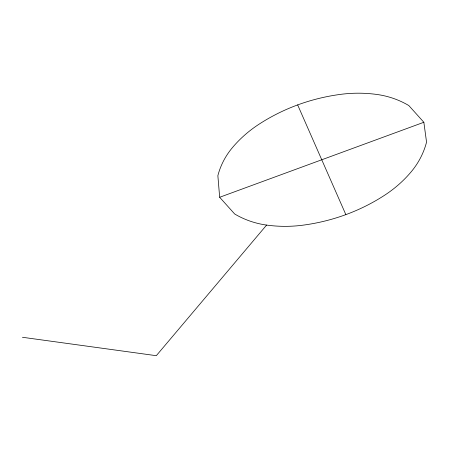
<?xml version="1.0" encoding="UTF-8"?>
<svg xmlns="http://www.w3.org/2000/svg" width="449" height="449" viewBox="0 0 449 449"><rect width="100%" height="100%" fill="white"/><g stroke="black" fill="none" stroke-linecap="round" stroke-linejoin="round"><path stroke-width="0.67" d="M266.599 225.078A80.511 74.489 4.5 0 1 234.698 214.005L219.662 197.274L217.866 175.677A80.511 74.489 4.5 0 1 232.52 147.497A126.096 116.661 4.5 0 1 258.641 124.468A190.494 176.249 4.5 0 1 340.628 94.357A126.096 116.661 4.5 0 1 376.907 94.464A80.511 74.489 4.5 0 1 408.809 105.543L423.85 122.274L426.55 142.125A85.49 79.097 4.5 0 1 410.987 172.046A126.096 116.661 4.5 0 1 384.866 195.074A190.494 176.249 4.5 0 1 302.879 225.185A126.096 116.661 4.5 0 1 266.599 225.078L156.297 355.687L22.45 337.278M219.662 197.274L423.85 122.274M297.659 104.914L345.853 214.628"/></g></svg>
